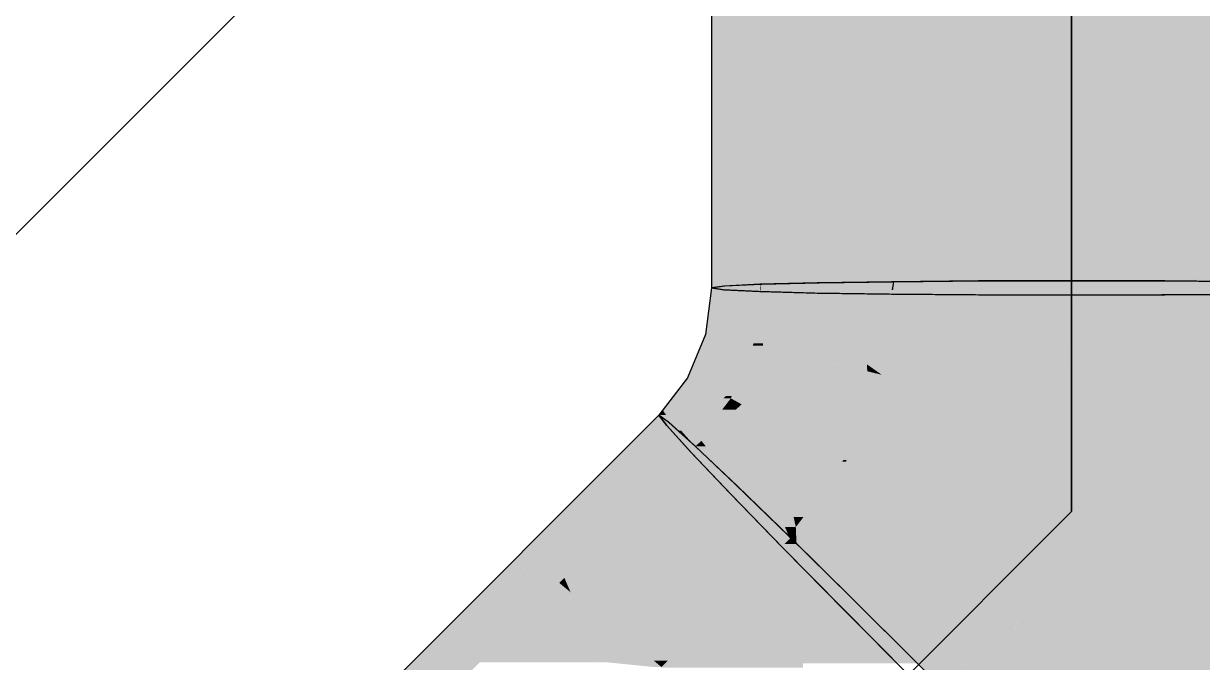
# Model space of a CAD drawing. Extents: x 0 to 756, y -25 to 420.
# Drawn here: x 333.485 to 335.319, y 207.577 to 208.571 of the extents above; entities that cross this region are included whole.
import ezdxf

# ---------------------------------------------------------------- set-up
doc = ezdxf.new("R2010")
doc.units = 0
doc.layers.get('0').update_dxf_attribs({"lineweight": 25})
doc.layers.add('A_Innenwand', color=7, linetype='Continuous', lineweight=25)
doc.layers.add('S_Schmutzwasser', color=7, linetype='Continuous', lineweight=35, true_color=0x808040)
doc.layers.add('S_Schmutzwasser-Shading', color=7, linetype='Continuous', lineweight=35, true_color=0x808040)

# ---------------------------------------------------------------- blocks, each defined once
blk = doc.blocks.new('Shading-A0T78OMVOY', base_point=(335.2149, 207.2281))
at = {"layer": 'S_Schmutzwasser-Shading', "color": 59, "true_color": 0x505028}
for points in [[(334.6302, 208.1652), (334.5551, 208.1652), (334.6302, 213.948)], [(334.5551, 208.1652), (334.6302, 213.948), (334.5551, 213.948)], [(334.61, 208.0872), (334.5456, 208.0872), (334.5552, 208.1597)], [(334.5551, 208.1596), (334.6302, 208.1652), (334.5551, 208.1652)], [(334.6088, 208.1597), (334.5552, 208.1597), (334.5932, 208.1624)], [(334.5582, 208.1557), (334.6088, 208.1597), (334.5552, 208.1597)], [(334.6313, 208.1557), (334.5582, 208.1557), (334.6088, 208.1597)], [(334.6204, 208.0734), (334.6313, 208.1557), (334.5582, 208.1557)], [(334.6314, 208.1624), (334.5932, 208.1624), (334.6319, 208.1652)], [(334.6302, 208.1559), (334.6314, 208.1624), (334.5932, 208.1624)], [(334.6313, 208.1559), (334.6302, 208.1559), (334.6325, 208.1652)], [(334.6302, 208.1559), (334.6325, 208.1652), (334.6319, 208.1652)], [(334.6313, 208.1557), (334.6313, 208.1559), (334.6302, 208.1559)], [(334.6325, 208.1652), (334.6319, 208.1652), (334.6325, 208.1652)], [(334.6204, 208.0734), (334.5399, 208.0734), (334.5456, 208.0872)], [(334.6204, 208.0734), (334.61, 208.0872), (334.5456, 208.0872)], [(334.5921, 208.0197), (334.5177, 208.0197), (334.6204, 208.0734)], [(334.5177, 208.0197), (334.6204, 208.0734), (334.5399, 208.0734)], [(334.5865, 207.9915), (334.5772, 207.9915), (334.6204, 208.0734)], [(334.5772, 207.9915), (334.496, 207.9915), (334.5177, 208.0197)], [(334.5772, 207.9915), (334.5921, 208.0197), (334.5177, 208.0197)], [(334.5535, 207.9694), (334.4791, 207.9694), (334.5772, 207.9915)], [(334.4791, 207.9694), (334.5772, 207.9915), (334.496, 207.9915)], [(334.5419, 207.9317), (334.513, 207.9317), (334.585, 207.9878)], [(334.513, 207.9317), (334.585, 207.9878), (334.5733, 207.9878)], [(334.585, 207.9878), (334.5733, 207.9878), (334.5772, 207.9915)], [(334.585, 207.9878), (334.5865, 207.9915), (334.5772, 207.9915)], [(334.4845, 207.9617), (334.4732, 207.9617), (334.4791, 207.9694)], [(334.513, 207.9317), (334.5535, 207.9694), (334.4791, 207.9694)], [(334.5076, 207.9377), (334.5013, 207.9377), (334.4791, 207.9694)], [(334.2641, 207.7232), (334.2346, 207.7232), (334.4732, 207.9618)], [(334.5302, 207.9127), (334.4302, 207.9127), (334.4732, 207.9618)], [(334.5013, 207.9377), (334.4845, 207.9617), (334.4732, 207.9617)], [(334.5083, 207.9317), (334.5076, 207.9377), (334.5013, 207.9377)], [(334.513, 207.9317), (334.5083, 207.9317), (334.5076, 207.9377)], [(334.5107, 207.9296), (334.513, 207.9317), (334.5083, 207.9317)], [(334.5148, 207.9296), (334.5107, 207.9296), (334.513, 207.9317)], [(334.5286, 207.9143), (334.5419, 207.9317), (334.513, 207.9317)], [(334.3261, 207.7086), (334.2514, 207.7086), (334.5302, 207.9127)], [(334.2514, 207.7086), (334.5302, 207.9127), (334.4302, 207.9127)], [(334.5286, 207.9143), (334.5148, 207.9296), (334.5107, 207.9296)], [(334.2458, 207.7023), (334.2137, 207.7023), (334.2346, 207.7232)], [(334.2458, 207.7023), (334.2641, 207.7232), (334.2346, 207.7232)], [(334.2144, 207.5969), (334.1083, 207.5969), (334.3182, 207.7007)], [(334.1083, 207.5969), (334.3158, 207.6995), (334.2109, 207.6995)], [(334.2109, 207.6995), (334.2458, 207.7023), (334.2137, 207.7023)], [(334.3158, 207.6995), (334.2109, 207.6995), (334.3182, 207.7007)], [(334.2109, 207.6995), (334.3182, 207.7007), (334.2258, 207.7007)], [(334.3182, 207.7007), (334.2258, 207.7007), (334.3261, 207.7086)], [(334.2458, 207.7023), (334.3261, 207.7086), (334.2514, 207.7086)], [(333.865, 207.3535), (334.2127, 207.5952), (334.1066, 207.5952)], [(333.9711, 207.3535), (333.865, 207.3535), (334.2127, 207.5952)], [(334.2127, 207.5952), (334.1066, 207.5952), (334.2144, 207.5969)], [(334.1066, 207.5952), (334.2144, 207.5969), (334.1083, 207.5969)]]:
    blk.add_solid(points, dxfattribs=at)
at = {"layer": 'S_Schmutzwasser-Shading', "color": 47, "true_color": 0x6d6d36}
for points in [[(334.8351, 208.1693), (334.6302, 208.1693), (334.8351, 213.9536)], [(334.6302, 208.1693), (334.8351, 213.9536), (334.6302, 213.9536)], [(334.6302, 208.1652), (334.8351, 208.1693), (334.6302, 208.1693)], [(334.8371, 208.1672), (334.7343, 208.1672), (334.8375, 208.1693)], [(334.8375, 208.1566), (334.8351, 208.1566), (334.8392, 208.1693)], [(334.8351, 208.1566), (334.8392, 208.1693), (334.8375, 208.1693)], [(334.8392, 208.1693), (334.8375, 208.1693), (334.8392, 208.1693)], [(334.6352, 208.0734), (334.6204, 208.0734), (334.6313, 208.1557)], [(334.6313, 208.1557), (334.7165, 208.1652), (334.6325, 208.1652)], [(334.7891, 208.1557), (334.6313, 208.1557), (334.7887, 208.1615)], [(334.6313, 208.1557), (334.7887, 208.1615), (334.683, 208.1615)], [(334.7549, 208.0697), (334.6353, 208.0697), (334.6313, 208.1557)], [(334.7966, 208.0408), (334.7891, 208.1557), (334.6313, 208.1557)], [(334.7165, 208.1652), (334.6325, 208.1652), (334.7343, 208.1672)], [(334.7887, 208.1615), (334.683, 208.1615), (334.7343, 208.1672)], [(334.8351, 208.1566), (334.8371, 208.1672), (334.7343, 208.1672)], [(334.8375, 208.1563), (334.7891, 208.1563), (334.7887, 208.1615)], [(334.7966, 208.0408), (334.8375, 208.1563), (334.7891, 208.1563)], [(334.8223, 208.0408), (334.7966, 208.0408), (334.8375, 208.1563)], [(334.8375, 208.1563), (334.8375, 208.1566), (334.8351, 208.1566)], [(334.6386, 208.046), (334.6091, 208.046), (334.6353, 208.0697)], [(334.6091, 208.046), (334.6353, 208.0697), (334.6189, 208.0697)], [(334.6353, 208.0697), (334.6189, 208.0697), (334.6204, 208.0734)], [(334.6353, 208.0697), (334.6352, 208.0734), (334.6204, 208.0734)], [(334.7535, 208.0408), (334.7549, 208.0697), (334.6353, 208.0697)], [(334.7973, 208.03), (334.6408, 208.03), (334.6353, 208.0697)], [(334.7966, 208.0408), (334.7535, 208.0408), (334.7549, 208.0697)], [(334.585, 207.9878), (334.6386, 208.046), (334.6091, 208.046)], [(334.6436, 208.0101), (334.6055, 208.0101), (334.6386, 208.046)], [(334.7973, 208.03), (334.7966, 208.0408), (334.7535, 208.0408)], [(334.812, 208.03), (334.7973, 208.03), (334.7966, 208.0408)], [(334.8201, 208.0244), (334.8223, 208.0408), (334.7966, 208.0408)], [(334.6516, 207.9512), (334.7973, 208.03), (334.6408, 208.03)], [(334.776, 207.9512), (334.6516, 207.9512), (334.7973, 208.03)], [(334.7702, 207.9299), (334.8201, 208.0244), (334.7958, 208.0244)], [(334.781, 207.9299), (334.7702, 207.9299), (334.8201, 208.0244)], [(334.8201, 208.0244), (334.7958, 208.0244), (334.7973, 208.03)], [(334.8201, 208.0244), (334.812, 208.03), (334.7973, 208.03)], [(334.6141, 207.9878), (334.585, 207.9878), (334.6436, 208.0101)], [(334.585, 207.9878), (334.6436, 208.0101), (334.6055, 208.0101)], [(334.6479, 207.9785), (334.6019, 207.9785), (334.6436, 208.0101)], [(334.6019, 207.9785), (334.6141, 207.9878), (334.585, 207.9878)], [(334.6516, 207.9512), (334.6479, 207.9785), (334.6019, 207.9785)], [(334.7599, 207.8918), (334.776, 207.9512), (334.6516, 207.9512)], [(334.3549, 207.7086), (334.3261, 207.7086), (334.5302, 207.9127)], [(334.6769, 207.7719), (334.4093, 207.7719), (334.5302, 207.9127)], [(334.7652, 207.8918), (334.7599, 207.8918), (334.781, 207.9299)], [(334.7599, 207.8918), (334.781, 207.9299), (334.7702, 207.9299)], [(334.7642, 207.8894), (334.7652, 207.8918), (334.7599, 207.8918)], [(335.4691, 207.6095), (335.2492, 207.6095), (335.5573, 207.8223)], [(335.2492, 207.6095), (335.5573, 207.8223), (335.3373, 207.8223)], [(334.5825, 207.6862), (334.3357, 207.6862), (334.6769, 207.7719)], [(334.3357, 207.6862), (334.6769, 207.7719), (334.4093, 207.7719)], [(334.4872, 207.5798), (334.4651, 207.5798), (334.6781, 207.7707)], [(334.4651, 207.5798), (334.6781, 207.7707), (334.6756, 207.7707)], [(334.6781, 207.7707), (334.6756, 207.7707), (334.6769, 207.7719)], [(334.4463, 207.5952), (334.2127, 207.5952), (334.3182, 207.7007)], [(334.3295, 207.7007), (334.3182, 207.7007), (334.3261, 207.7086)], [(334.3357, 207.6862), (334.3295, 207.7007), (334.3182, 207.7007)], [(334.3357, 207.6862), (334.3549, 207.7086), (334.3261, 207.7086)], [(334.4651, 207.5798), (334.5825, 207.6862), (334.3357, 207.6862)], [(335.425, 207.5029), (335.1674, 207.5029), (335.2492, 207.6095)], [(335.425, 207.5029), (335.4691, 207.6095), (335.2492, 207.6095)], [(334.3937, 207.577), (334.1945, 207.577), (334.2127, 207.5952)], [(334.4658, 207.5698), (334.4463, 207.5952), (334.2127, 207.5952)], [(334.4772, 207.5698), (334.4658, 207.5698), (334.4463, 207.5952)], [(334.4772, 207.5698), (334.4872, 207.5798), (334.4651, 207.5798)]]:
    blk.add_solid(points, dxfattribs=at)
at = {"layer": 'S_Schmutzwasser-Shading', "color": 57, "true_color": 0x7d7d3e}
for points in [[(335.1151, 208.1708), (334.8351, 208.1708), (335.1151, 213.9577)], [(334.8351, 208.1708), (335.1151, 213.9577), (334.8351, 213.9577)], [(335.3951, 208.2039), (335.1151, 208.2039), (335.3951, 213.9577)], [(335.1151, 208.2039), (335.3951, 213.9577), (335.1151, 213.9577)], [(335.2604, 208.1708), (335.1151, 208.1708), (335.3951, 208.2039)], [(335.1151, 208.1708), (335.3951, 208.2039), (335.1151, 208.2039)], [(335.3951, 208.17), (335.2573, 208.17), (335.3951, 208.2039)], [(334.8351, 208.1693), (335.1151, 208.1708), (334.8351, 208.1708)], [(335.033, 208.1563), (334.8375, 208.1563), (334.9773, 208.17)], [(334.8375, 208.1563), (334.97, 208.1693), (334.8392, 208.1693)], [(334.97, 208.1693), (334.8392, 208.1693), (334.9773, 208.17)], [(335.1174, 208.17), (334.9773, 208.17), (335.1175, 208.1707)], [(335.1151, 208.1361), (335.1174, 208.17), (334.9773, 208.17)], [(335.3708, 207.9534), (335.0912, 207.9534), (335.3992, 208.1692)], [(335.0912, 207.9534), (335.3992, 208.1692), (335.1196, 208.1692)], [(335.2573, 208.17), (335.2604, 208.1708), (335.1151, 208.1708)], [(335.1152, 208.1361), (335.1151, 208.1361), (335.1198, 208.1707)], [(335.1151, 208.1361), (335.1198, 208.1707), (335.1175, 208.1707)], [(335.1198, 208.1707), (335.1175, 208.1707), (335.1198, 208.1708)], [(335.3992, 208.1692), (335.1196, 208.1692), (335.1198, 208.1708)], [(335.3951, 208.1693), (335.3951, 208.17), (335.2573, 208.17)], [(334.8437, 208.0244), (334.8201, 208.0244), (334.8375, 208.1563)], [(335.0103, 208.0182), (334.844, 208.0182), (334.8375, 208.1563)], [(334.8628, 208.1361), (335.033, 208.1563), (334.8375, 208.1563)], [(335.1152, 208.1361), (334.8628, 208.1361), (335.033, 208.1563)], [(335.0912, 207.9534), (335.1152, 208.1361), (334.8628, 208.1361)], [(335.1152, 208.1361), (335.1152, 208.1361), (335.1151, 208.1361)], [(334.844, 208.0182), (334.8175, 208.0182), (334.8201, 208.0244)], [(334.844, 208.0182), (334.8437, 208.0244), (334.8201, 208.0244)], [(334.8491, 207.9811), (334.8022, 207.9811), (334.844, 208.0182)], [(334.8022, 207.9811), (334.844, 208.0182), (334.8175, 208.0182)], [(335.0912, 207.9534), (335.0103, 208.0182), (334.844, 208.0182)], [(335.0912, 207.9534), (334.8528, 207.9534), (334.844, 208.0182)], [(334.8616, 207.8894), (334.7642, 207.8894), (334.8491, 207.9811)], [(334.7642, 207.8894), (334.8491, 207.9811), (334.8022, 207.9811)], [(334.8698, 207.8293), (335.0912, 207.9534), (334.8528, 207.9534)], [(335.0397, 207.8293), (334.8698, 207.8293), (335.0912, 207.9534)], [(335.361, 207.8795), (335.0605, 207.8795), (335.0912, 207.9534)], [(335.361, 207.8795), (335.3708, 207.9534), (335.0912, 207.9534)], [(334.8698, 207.8293), (334.718, 207.8293), (334.7642, 207.8894)], [(334.8698, 207.8293), (334.8616, 207.8894), (334.7642, 207.8894)], [(335.3078, 207.7509), (335.0073, 207.7509), (335.361, 207.8795)], [(335.0073, 207.7509), (335.361, 207.8795), (335.0605, 207.8795)], [(334.8784, 207.7876), (334.6861, 207.7876), (334.8698, 207.8293)], [(334.6861, 207.7876), (334.8698, 207.8293), (334.718, 207.8293)], [(335.0073, 207.7509), (334.886, 207.7509), (334.8698, 207.8293)], [(335.0073, 207.7509), (335.0397, 207.8293), (334.8698, 207.8293)], [(334.6867, 207.7735), (334.6752, 207.7735), (334.6861, 207.7876)], [(334.7093, 207.7616), (334.6873, 207.7616), (334.6861, 207.7876)], [(334.8297, 207.6266), (334.8784, 207.7876), (334.6861, 207.7876)], [(334.9119, 207.6266), (334.8297, 207.6266), (334.8784, 207.7876)], [(334.6876, 207.7613), (334.6687, 207.7613), (334.6781, 207.7707)], [(334.6873, 207.7616), (334.6867, 207.7735), (334.6752, 207.7735)], [(334.6975, 207.5688), (334.4762, 207.5688), (334.6876, 207.7613)], [(334.4762, 207.5688), (334.6876, 207.7613), (334.6687, 207.7613)], [(334.7355, 207.7139), (334.7093, 207.7616), (334.6873, 207.7616)], [(334.8755, 207.5754), (334.6972, 207.5754), (334.6876, 207.7613)], [(334.7518, 207.7139), (334.7355, 207.7139), (334.7093, 207.7616)], [(334.9119, 207.6266), (335.0073, 207.7509), (334.886, 207.7509)], [(335.0581, 207.7212), (334.9845, 207.7212), (335.0073, 207.7509)], [(335.2492, 207.6095), (335.3078, 207.7509), (335.0073, 207.7509)], [(334.7761, 207.6738), (334.7518, 207.7139), (334.7355, 207.7139)], [(334.7876, 207.6738), (334.7761, 207.6738), (334.7518, 207.7139)], [(335.0264, 207.6266), (334.9119, 207.6266), (335.0581, 207.7212)], [(334.9119, 207.6266), (335.0581, 207.7212), (334.9845, 207.7212)], [(335.2492, 207.6095), (335.0207, 207.6095), (335.0581, 207.7212)], [(334.8739, 207.577), (334.7876, 207.6738), (334.7761, 207.6738)], [(334.8739, 207.577), (334.9119, 207.6266), (334.8297, 207.6266)], [(334.9052, 207.577), (334.8739, 207.577), (334.9119, 207.6266)], [(334.9614, 207.5491), (334.9015, 207.5491), (334.9119, 207.6266)], [(334.9871, 207.5091), (335.0264, 207.6266), (334.9119, 207.6266)], [(335.1722, 207.5091), (334.9871, 207.5091), (335.2492, 207.6095)], [(334.9871, 207.5091), (335.2492, 207.6095), (335.0207, 207.6095)], [(334.9015, 207.5491), (334.9052, 207.577), (334.8739, 207.577)]]:
    blk.add_solid(points, dxfattribs=at)
at = {"layer": 'S_Schmutzwasser-Shading', "color": 47, "true_color": 0x6c6c36}
for points in [[(334.5925, 207.97), (334.5713, 207.97), (334.585, 207.9878)], [(334.6019, 207.9785), (334.5889, 207.9785), (334.585, 207.9878)], [(334.5311, 207.9143), (334.5286, 207.9143), (334.5925, 207.97)], [(334.5286, 207.9143), (334.5925, 207.97), (334.5713, 207.97)], [(334.6128, 207.9217), (334.5392, 207.9217), (334.5925, 207.97)], [(334.5925, 207.97), (334.6019, 207.9785), (334.5889, 207.9785)], [(334.6174, 207.97), (334.5925, 207.97), (334.6019, 207.9785)], [(334.6516, 207.9512), (334.6174, 207.97), (334.5925, 207.97)], [(334.6516, 207.9512), (334.6004, 207.9512), (334.5925, 207.97)], [(334.6693, 207.7876), (334.6516, 207.9512), (334.6004, 207.9512)], [(334.7599, 207.8918), (334.6641, 207.8918), (334.6516, 207.9512)], [(334.6861, 207.7876), (334.6693, 207.7876), (334.6516, 207.9512)], [(334.5298, 207.9131), (334.5311, 207.9143), (334.5286, 207.9143)], [(334.5462, 207.9131), (334.5298, 207.9131), (334.5392, 207.9217)], [(334.603, 207.8428), (334.5462, 207.9131), (334.5298, 207.9131)], [(334.603, 207.8428), (334.6128, 207.9217), (334.5392, 207.9217)], [(334.646, 207.8428), (334.603, 207.8428), (334.6128, 207.9217)], [(334.6828, 207.803), (334.7599, 207.8918), (334.6641, 207.8918)], [(334.6979, 207.803), (334.6828, 207.803), (334.7599, 207.8918)], [(334.6979, 207.803), (334.7642, 207.8894), (334.7582, 207.8894)], [(334.7642, 207.8894), (334.7582, 207.8894), (334.7599, 207.8918)], [(334.6752, 207.7735), (334.646, 207.8428), (334.603, 207.8428)], [(334.6861, 207.7876), (334.6979, 207.803), (334.6828, 207.803)], [(334.6752, 207.7735), (334.6861, 207.7876), (334.6693, 207.7876)]]:
    blk.add_solid(points, dxfattribs=at)
blk = doc.blocks.new('Wand-A0T78OSZOY', base_point=(296.2792, 205.431))
at = {"color": 0, "lineweight": -2}
blk.add_line((333.8608, 208.6309), (330.6608, 205.4309), dxfattribs=at)
blk = doc.blocks.new('Abwasserleitung-A0T78OZ3OY', base_point=(314.6259, 206.5426))
at = {"color": 0, "linetype": 'ByBlock', "lineweight": -2, "ltscale": 0.35}
for p, q in [((335.1152, 213.048), (335.1152, 207.8118)), ((335.1152, 207.8118), (333.846, 206.5426))]:
    blk.add_line(p, q, dxfattribs=at)
blk = doc.blocks.new('Abwasser Schnellansicht-A0T78P2HOY', base_point=(310.558, 205.9826))
at = {"color": 0, "linetype": 'ByBlock', "lineweight": -2, "ltscale": 0.25}
for p, q in [((334.5552, 213.948), (334.5552, 208.1596)), ((334.8352, 208.1693), (334.7192, 208.1675)), ((334.7225, 208.1675), (334.8392, 208.1693)), ((334.9702, 208.1704), (334.8352, 208.1693)), ((334.8392, 208.1693), (334.9747, 208.1704)), ((335.1152, 208.1708), (334.9702, 208.1704)), ((334.9747, 208.1704), (335.1198, 208.1708)), ((335.2601, 208.1704), (335.1152, 208.1708)), ((335.1198, 208.1708), (335.2646, 208.1704)), ((335.3952, 208.1693), (335.2601, 208.1704)), ((335.2646, 208.1704), (335.3992, 208.1692)), ((334.5552, 208.1597), (334.5456, 208.0872)), ((334.5552, 208.1597), (334.5755, 208.1626)), ((334.5742, 208.1625), (334.5552, 208.1596)), ((334.5731, 208.1568), (334.5552, 208.1597)), ((334.5552, 208.1596), (334.5742, 208.1567)), ((334.6279, 208.154), (334.5731, 208.1568)), ((334.6302, 208.1652), (334.5742, 208.1625)), ((334.5742, 208.1567), (334.6302, 208.154)), ((334.5755, 208.1626), (334.6325, 208.1652)), ((334.7159, 208.1517), (334.6279, 208.154)), ((334.7192, 208.1675), (334.6302, 208.1652)), ((334.6302, 208.154), (334.7192, 208.1516)), ((334.6325, 208.1652), (334.7225, 208.1675)), ((334.8311, 208.1499), (334.7159, 208.1517)), ((334.7192, 208.1516), (334.8352, 208.1499)), ((334.9657, 208.1488), (334.8311, 208.1499)), ((334.8352, 208.1499), (334.9702, 208.1487)), ((335.1105, 208.1484), (334.9657, 208.1488)), ((334.9702, 208.1487), (335.1152, 208.1484)), ((335.2556, 208.1487), (335.1105, 208.1484)), ((335.1152, 208.1484), (335.2601, 208.1487)), ((335.3911, 208.1498), (335.2556, 208.1487)), ((335.2601, 208.1487), (335.3952, 208.1499)), ((334.5456, 208.0872), (334.5177, 208.0197)), ((334.5177, 208.0197), (334.4732, 207.9618)), ((334.4732, 207.9618), (333.696, 207.1845)), ((334.4732, 207.9618), (334.4879, 207.9512)), ((334.4855, 207.9454), (334.4732, 207.9618)), ((334.4732, 207.9618), (334.4847, 207.9463)), ((334.4888, 207.9504), (334.4732, 207.9618)), ((334.4879, 207.9512), (334.5286, 207.9143)), ((334.5303, 207.9127), (334.4888, 207.9504)), ((334.4847, 207.9463), (334.5223, 207.9048)), ((334.5239, 207.9031), (334.4855, 207.9454)), ((334.5286, 207.9143), (334.5925, 207.8537)), ((334.5948, 207.8515), (334.5303, 207.9127)), ((334.5223, 207.9048), (334.5836, 207.8403)), ((334.5859, 207.8379), (334.5239, 207.9031)), ((334.5836, 207.8403), (334.6644, 207.757)), ((334.5925, 207.8537), (334.6752, 207.7735)), ((334.6781, 207.7707), (334.5948, 207.8515)), ((334.6672, 207.7541), (334.5859, 207.8379)), ((334.6752, 207.7735), (334.7712, 207.6791)), ((334.7744, 207.676), (334.6781, 207.7707)), ((334.6644, 207.757), (334.7591, 207.6607)), ((334.7622, 207.6575), (334.6672, 207.7541)), ((334.7712, 207.6791), (334.8739, 207.577)), ((334.8771, 207.5738), (334.7744, 207.676)), ((334.7591, 207.6607), (334.8613, 207.5579)), ((334.8646, 207.5547), (334.7622, 207.6575)), ((334.8739, 207.577), (334.9762, 207.4742))]:
    blk.add_line(p, q, dxfattribs=at)

msp = doc.modelspace()

# ---------------------------------------------------------------- block references
at = {"layer": 'A_Innenwand', "ltscale": 0.25}
msp.add_blockref('Wand-A0T78OSZOY', (296.2792, 205.431), dxfattribs=at)
at = {"layer": 'S_Schmutzwasser', "lineweight": 25, "ltscale": 0.25}
msp.add_blockref('Abwasser Schnellansicht-A0T78P2HOY', (310.558, 205.9826), dxfattribs=at)
at = {"layer": 'S_Schmutzwasser'}
msp.add_blockref('Shading-A0T78OMVOY', (335.2149, 207.2281), dxfattribs=at)
at = {"layer": 'S_Schmutzwasser', "ltscale": 0.35}
msp.add_blockref('Abwasserleitung-A0T78OZ3OY', (314.6259, 206.5426), dxfattribs=at)

doc.saveas('drawing.dxf')
